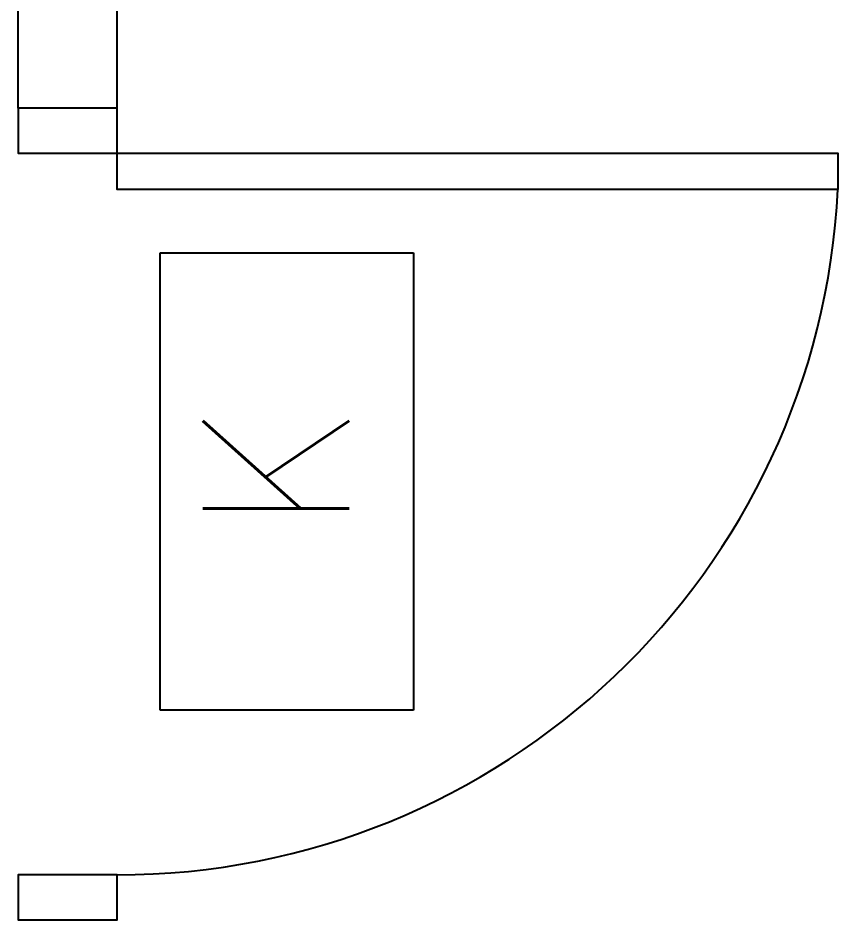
# Model space of a CAD drawing. Header units: inches. Extents: x 16928 to 514628, y -1471 to 241387.
# Drawn here: x 314867 to 315776, y 42546 to 43545 of the extents above; entities that cross this region are included whole.
import ezdxf

# ---------------------------------------------------------------- set-up
doc = ezdxf.new("R2010")
doc.units = ezdxf.units.IN
doc.header["$MEASUREMENT"] = 0
doc.layers.add('BOMBA', color=22, linetype='Continuous', lineweight=25)
doc.layers.add('DOOR', color=2, linetype='Continuous')
doc.layers.add('partition', color=8, linetype='Continuous')
doc.styles.add('SIMPLEX', font='simplex.shx', dxfattribs={"width": 0.8})

# ---------------------------------------------------------------- blocks, each defined once
blk = doc.blocks.new('dr16')
at = {"layer": 'DOOR', "color": 1}
blk.add_line((-2409712.17, -909070.75), (-2409602.17, -909070.75), dxfattribs=at)
for points in [[(-2409712.17, -909070.75), (-2409602.17, -909070.75), (-2409602.17, -909020.75), (-2409712.17, -909020.75)], [(-2410511.17, -909830.75), (-2409712.17, -909830.75), (-2409712.17, -909870.75), (-2410511.17, -909870.75)], [(-2409712.17, -909920.75), (-2409602.17, -909920.75), (-2409602.17, -909870.75), (-2409712.17, -909870.75)]]:
    blk.add_lwpolyline(points, close=True, dxfattribs=at)
at = {"layer": 'DOOR', "color": 9}
blk.add_arc((-2409712.17, -909870.75), 800, 90, 177.13402, dxfattribs=at)

msp = doc.modelspace()

# ---------------------------------------------------------------- linework, layer by layer
at = {"layer": 'BOMBA', "color": 8, "linetype": 'ByBlock', "ltscale": 10}
for p, q in [((315025.08, 42778.12), (315025.08, 43285.04)), ((315025.08, 43285.04), (315305.77, 43285.04)), ((315025.08, 42778.12), (315025.08, 43285.04)), ((315025.08, 43285.04), (315305.77, 43285.04)), ((315305.77, 43285.04), (315305.77, 42778.12)), ((315305.77, 43285.04), (315305.77, 42778.12)), ((315305.77, 42778.12), (315025.08, 42778.12)), ((315305.77, 42778.12), (315025.08, 42778.12))]:
    msp.add_line(p, q, dxfattribs=at)
at = {"layer": 'BOMBA', "color": 3, "linetype": 'ByBlock', "ltscale": 10}
for p, q in [((315025.08, 42778.12), (315025.08, 43285.04)), ((315025.08, 43285.04), (315305.77, 43285.04)), ((315305.77, 43285.04), (315305.77, 42778.12)), ((315305.77, 42778.12), (315025.08, 42778.12))]:
    msp.add_line(p, q, dxfattribs=at)
at = {"layer": 'partition'}
for p, q in [((314867.45, 43445.54), (314867.45, 43985.54)), ((314977.45, 43445.54), (314977.45, 43985.54))]:
    msp.add_line(p, q, dxfattribs=at)

# ---------------------------------------------------------------- block references
at = {"layer": 'DOOR', "rotation": 180}
msp.add_blockref('dr16', (-2094734.71, -866475.21), dxfattribs=at)

# ---------------------------------------------------------------- texts
at = {"layer": 'BOMBA', "color": 8, "linetype": 'ByBlock', "ltscale": 10, "style": 'SIMPLEX'}
msp.add_text('K', height=162.12, rotation=90, dxfattribs=at).set_placement((315234.61, 42973.73))
msp.add_text('K', height=162.12, rotation=90, dxfattribs=at).set_placement((315234.61, 42973.73))
at = {"layer": 'BOMBA', "color": 3, "linetype": 'ByBlock', "ltscale": 10, "style": 'SIMPLEX'}
msp.add_text('K', height=162.12, rotation=90, dxfattribs=at).set_placement((315234.61, 42973.73))

doc.saveas('drawing.dxf')
